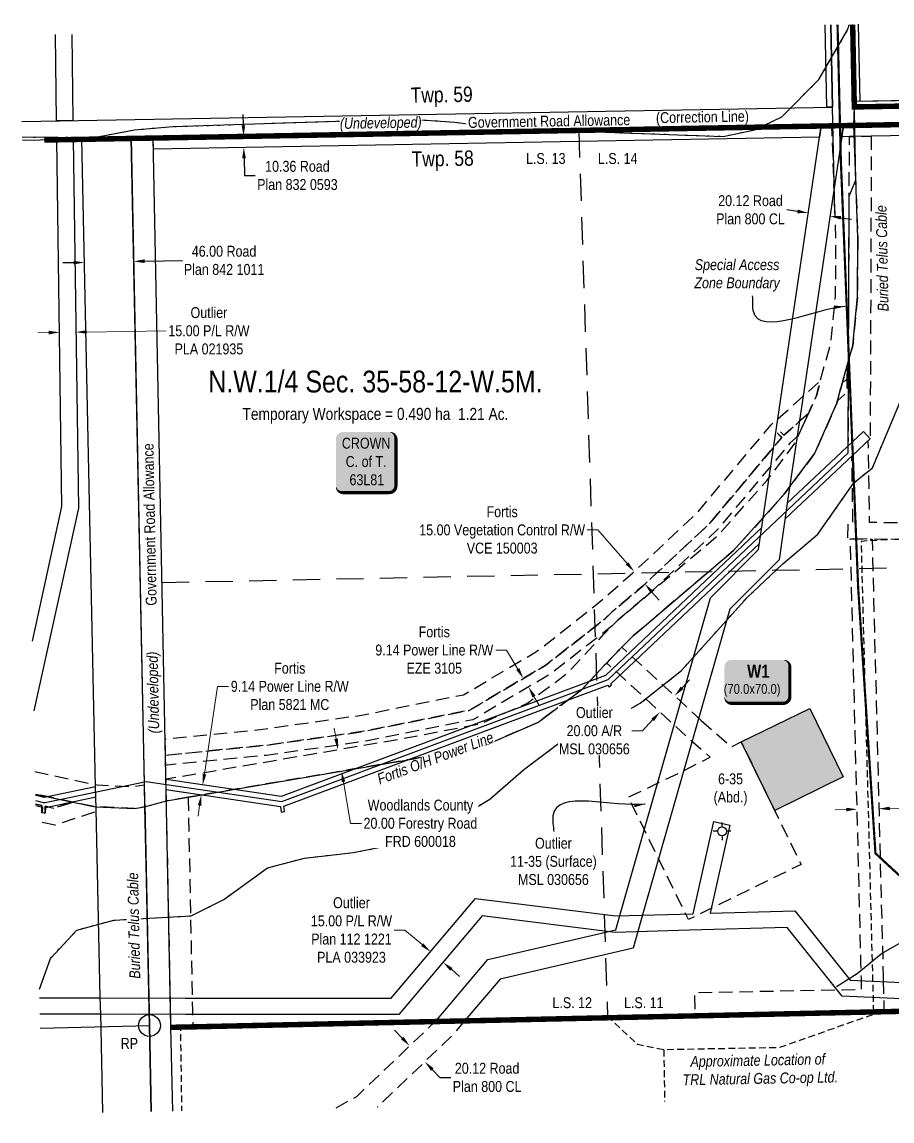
# Model space of a CAD drawing. Extents: x 585382 to 587357, y 5990633 to 5992550.
# Drawn here: x 585868 to 586667, y 5990633 to 5991641 of the extents above; entities that cross this region are included whole.
import ezdxf
from ezdxf.enums import TextEntityAlignment as Align

# ---------------------------------------------------------------- set-up
doc = ezdxf.new("R2010")
doc.units = 0
doc.header["$LTSCALE"] = 5
doc.header["$PDSIZE"] = 0.5
for name, pattern in [('CENTERLINEX3', [5, 2.5, -1, 0.5, -1]), ('DASHDOT2', [12.7, 6.35, -3.175, 0, -3.175]), ('foc-ACCESSROAD', [3.75, 2.5, -1.25]), ('foc-FLOWLINE', [3.75, 2.5, -1.25]), ('foc-LSD', [8, 5, -3]), ('foc-QUARTERLINE', [33, 25, -3, 2, -3]), ('foc-WHEELTRACKS', [2, 0.4, -1.6]), ('UG_PIPE', [1.875, 1.25, -0.625])]:
    doc.linetypes.add(name, pattern=pattern)
doc.layers.get('Defpoints').update_dxf_attribs({"color": 9})
for name, color, linetype in [('35', 37, 'Continuous'), ('AS-OWNER', 7, 'Continuous'), ('AS-PIPE-UG', 44, 'UG_PIPE'), ('AS-PIPE-UG-T', 44, 'Continuous'), ('AS-POWER', 104, 'foc-POWER'), ('AS-TELUS', 224, 'foc-TEL'), ('AS-WILDLIFE', 131, 'DASHDOT2'), ('C-RW', 13, 'Continuous'), ('C-SYMBOL', 7, 'Continuous'), ('C-WS', 13, 'foc-ACCESSROAD'), ('D-TXT', 6, 'Continuous'), ('F-AR', 190, 'foc-ACCESSROAD'), ('F-EZE', 190, 'foc-FLOWLINE'), ('F-RW', 190, 'Continuous'), ('F-VCE', 190, 'foc-FLOWLINE'), ('F-WS-S', 8, 'Continuous'), ('L-AREAREQUIRED', 7, 'Continuous'), ('L-QSEC', 8, 'foc-QUARTERLINE'), ('L-ROAD-T', 7, 'Continuous'), ('L-SEC', 7, 'Continuous'), ('L-SECTION-LSD', 7, 'foc-LSD'), ('L-TITLEDB', 4, 'Continuous'), ('L-TITLEDB-T', 4, 'Continuous'), ('P-TEMP-BLOCKS', 250, 'Continuous'), ('P-TEMP-H', 41, 'Continuous'), ('P-TEMP_WORKSPACE', 46, 'Continuous'), ('T-WATER-P3', 160, 'foc-WHEELTRACKS')]:
    doc.layers.add(name, color=color, linetype=linetype)
doc.layers.add('AS-FMA BOUNDARY', color=7, linetype='Continuous', true_color=0x008f47, transparency=0.7)
doc.layers.add('AS-TRAPPER BOUNDARY', color=7, linetype='CENTERLINEX3', true_color=0xb85c00, transparency=0.6)
for name, color, linetype, lineweight in [('C-AR-T', 13, 'Continuous', 9), ('C-RW-T', 13, 'Continuous', 9), ('C-WS-T', 13, 'Continuous', 9), ('F-AR-T', 190, 'Continuous', 9), ('F-EZE-T', 190, 'Continuous', 9), ('F-VCE-T', 190, 'Continuous', 9), ('T-TEXT', 48, 'Continuous', 18)]:
    doc.layers.add(name, color=color, linetype=linetype, lineweight=lineweight)
doc.styles.add('100L', font='ARIALN.TTF', dxfattribs={"height": 11})
doc.styles.add('175L', font='ARIALN.TTF', dxfattribs={"height": 20})
doc.styles.add('240', font='ARIALN.TTF', dxfattribs={"height": 30})
doc.styles.add('80', font='ARIALN.TTF', dxfattribs={"height": 10})
doc.styles.add('80CG', font='ARIALN.TTF', dxfattribs={"height": 10})
doc.styles.add('80L', font='ARIALN.TTF', dxfattribs={"height": 10})
doc.styles.add('80LS', font='ARIALNI.TTF', dxfattribs={"height": 10})
doc.styles.add('BOLD', font='ARIALNB.TTF')
doc.styles.add('foc-LtypeFont', font='ARIALN.TTF', dxfattribs={"height": 7.35})
doc.styles.add('MtXpl_Arial_Narrow', font='ARIALNI.TTF')
doc.linetypes.add('foc-POWER', pattern='A,6,-1,["P",foc-LtypeFont,S=0.2,R=0,X=-0.625,Y=-0.75],-1.24,4', length=12.24)
doc.linetypes.add('foc-POWER-NOLINE', pattern='A,0,-4,["P",foc-LtypeFont,S=0.2,R=0,X=-0.625,Y=-0.75],-8.24', length=12.24)
doc.linetypes.add('foc-TEL', pattern='A,2,-1,["T",foc-LtypeFont,S=0.2,R=0,X=-0.425,Y=-0.75],-1.24,8', length=12.24)
doc.linetypes.add('foc-TEL-NOLINE', pattern='A,0,-2,["T",foc-LtypeFont,S=0.2,R=0,X=-0.425,Y=-0.75],-10.24', length=12.24)
doc.linetypes.add('foc-TOPO-flowdirection-NOLINE', pattern='A,0,[">",foc-LtypeFont,S=0.3,R=0,X=0,Y=-0.945],-20,[">",foc-LtypeFont,S=0.3,R=0,X=0,Y=-0.945],0', length=20)
doc.dimstyles.new('Compass 5 000', dxfattribs={"dimscale": 5, "dimtxt": 9, "dimasz": 2, "dimexe": 0.2, "dimexo": 0.0625, "dimgap": 0.5, "dimtad": 0, "dimtih": 1, "dimtoh": 1, "dimzin": 0, "dimdsep": 46, "dimtxsty": '80CG', "dimcen": 0.1, "dimse1": 1, "dimse2": 1, "dimclrd": 256, "dimclrt": 256, "dimaunit": 1, "dimadec": 4, "dimazin": 0, "dimtfac": 0.06, "dimtofl": 0, "dimtmove": 0, "dimatfit": 1, "dimfxl": 0.2, "dimtolj": 1, "dimtzin": 0, "dimlwd": -1, "dimarcsym": 0})

# ---------------------------------------------------------------- blocks, each defined once
blk = doc.blocks.new('*D23')
at = {"layer": 'C-RW-T', "transparency": 16777216}
for p, q in [((585927.8, 5991356.4), (586000.8, 5991357.5)), ((585892.8, 5991355.9), (585882.8, 5991355.8))]:
    blk.add_line(p, q, dxfattribs=at)
for points in [[(585892.7, 5991357.6), (585892.8, 5991354.2), (585902.8, 5991356.1)], [(585927.7, 5991358.1), (585927.8, 5991354.8), (585917.8, 5991356.3)]]:
    blk.add_solid(points, dxfattribs=at)
at = {"layer": 'Defpoints', "color": 0, "transparency": 16777216}
for p in [(585902.8, 5991356.1), (585904.1, 5991260.7), (585919.1, 5991260.9)]:
    blk.add_point(p, dxfattribs=at)
at = {"layer": 'C-RW-T', "transparency": 16777216, "insert": (586039.9, 5991357.5), "char_height": 10, "attachment_point": 5, "style": '80CG'}
blk.add_mtext('\\A1;Outlier\\P15.00 P/L R/W\\PPLA 021935', dxfattribs=at)
blk = doc.blocks.new('*D24')
at = {"layer": 'Defpoints', "color": 0, "transparency": 16777216}
for p in [(586116.1, 5991536.9), (586071.9, 5991525.7), (586116.3, 5991526.5)]:
    blk.add_point(p, dxfattribs=at)
at = {"layer": 'L-TITLEDB-T', "transparency": 16777216}
for p, q in [((586071.6, 5991546.1), (586071.4, 5991556.1)), ((586072.1, 5991515.7), (586072.4, 5991500)), ((586072.4, 5991500), (586082.4, 5991500))]:
    blk.add_line(p, q, dxfattribs=at)
for points in [[(586073.2, 5991546.1), (586069.9, 5991546), (586071.7, 5991536.1)], [(586073.8, 5991515.7), (586070.4, 5991515.7), (586071.9, 5991525.7)]]:
    blk.add_solid(points, dxfattribs=at)
at = {"layer": 'L-TITLEDB-T', "transparency": 16777216, "insert": (586121.1, 5991500), "char_height": 10, "attachment_point": 5, "style": '80CG'}
blk.add_mtext('\\A1;10.36 Road\\PPlan 832 0593', dxfattribs=at)
blk = doc.blocks.new('*D25')
at = {"layer": 'Defpoints', "color": 0, "transparency": 16777216}
for p in [(585925.7, 5991420.2), (585925.7, 5991420.2), (585970.9, 5991421.2)]:
    blk.add_point(p, dxfattribs=at)
at = {"layer": 'L-TITLEDB-T', "transparency": 16777216}
for p, q in [((585915.7, 5991420), (585905.7, 5991419.8)), ((585980.9, 5991421.4), (586015.8, 5991422.1))]:
    blk.add_line(p, q, dxfattribs=at)
for points in [[(585915.7, 5991421.7), (585915.8, 5991418.4), (585925.7, 5991420.2)], [(585980.8, 5991423.1), (585980.9, 5991419.7), (585970.9, 5991421.2)]]:
    blk.add_solid(points, dxfattribs=at)
at = {"layer": 'L-TITLEDB-T', "transparency": 16777216, "insert": (586053.8, 5991422.1), "char_height": 10, "attachment_point": 5, "style": '80CG'}
blk.add_mtext('\\A1;46.00 Road\\PPlan 842 1011', dxfattribs=at)
blk = doc.blocks.new('*D26')
at = {"layer": 'Defpoints', "color": 0, "transparency": 16777216}
for p in [(586597, 5991512.9), (586616.9, 5991510), (586590, 5991465.6)]:
    blk.add_point(p, dxfattribs=at)
at = {"layer": 'L-TITLEDB', "transparency": 16777216}
for p, q in [((586580.1, 5991467.1), (586570.3, 5991468.5)), ((586619.8, 5991461.2), (586629.7, 5991459.8))]:
    blk.add_line(p, q, dxfattribs=at)
for points in [[(586580.4, 5991468.7), (586579.9, 5991465.4), (586590, 5991465.6)], [(586620, 5991462.9), (586619.6, 5991459.6), (586609.9, 5991462.7)]]:
    blk.add_solid(points, dxfattribs=at)
at = {"layer": 'L-TITLEDB', "transparency": 16777216, "insert": (586536.9, 5991468.5), "char_height": 10, "attachment_point": 5, "style": '80CG'}
blk.add_mtext('\\A1;20.12 Road\\PPlan 800 CL', dxfattribs=at)
blk = doc.blocks.new('*U21')
h = blk.add_hatch(color=255)
edge = h.paths.add_edge_path()
edge.add_line((-21.5, -28.5), (21.5, -28.5))
edge.add_arc((21.5, -22.5), 6, 270, 360)
edge.add_line((27.5, -22.5), (27.5, 21))
edge.add_arc((21.5, 21), 6, 0, 90)
edge.add_line((21.5, 27), (-21.5, 27))
edge.add_arc((-21.5, 21), 6, 90, 180)
edge.add_line((-27.5, 21), (-27.5, -22.5))
edge.add_arc((-21.5, -22.5), 6, 180, 270)
at = {"color": 14, "flags": 128}
blk.add_lwpolyline([(-21.5, -28.5, 3, 3, 0), (21.5, -28.5, 3, 3, 0.414214), (27.5, -22.5, 3, 3, 0), (27.5, 21, 3, 0, 0.414214), (21.5, 27, 0, 0, 0), (-21.5, 27, 0, 0, 0.414214), (-27.5, 21, 0, 0, 0), (-27.5, -22.5, 0, 3, 0.414214)], format="xyseb", close=True, dxfattribs=at)
at = {"color": 14, "style": '80'}
blk.add_attdef('ENTER_TEXT_001', (-26.8, -4.9), '', height=10, dxfattribs=at)
blk = doc.blocks.new('*D27')
at = {"layer": 'Defpoints', "color": 0, "transparency": 16777216}
for p in [(586326.6, 5991037.6), (586328.4, 5991038.6), (586331.2, 5991029.7)]:
    blk.add_point(p, dxfattribs=at)
at = {"layer": 'F-EZE-T', "transparency": 16777216}
for p, q in [((586313.1, 5991064.6), (586303.1, 5991064.6)), ((586323.3, 5991047.2), (586313.1, 5991064.6)), ((586338.1, 5991022.1), (586343.2, 5991013.5))]:
    blk.add_line(p, q, dxfattribs=at)
for points in [[(586324.8, 5991048.1), (586321.9, 5991046.4), (586328.4, 5991038.6)], [(586339.6, 5991023), (586336.7, 5991021.3), (586333.1, 5991030.8)]]:
    blk.add_solid(points, dxfattribs=at)
at = {"layer": 'F-EZE-T', "transparency": 16777216, "insert": (586246.7, 5991064.6), "char_height": 10, "attachment_point": 5, "style": '80CG'}
blk.add_mtext('\\A1;Fortis\\P9.14 Power Line R/W\\PEZE 3105', dxfattribs=at)
blk = doc.blocks.new('*D28')
at = {"layer": 'Defpoints', "color": 0, "transparency": 16777216}
for p in [(586177.4, 5990976.6), (586161.6, 5990953.6), (586180.8, 5990956.9)]:
    blk.add_point(p, dxfattribs=at)
at = {"layer": 'F-AR-T', "transparency": 16777216}
for p, q in [((586156.6, 5990983.2), (586154.9, 5990993.1)), ((586163.3, 5990943.8), (586169.8, 5990905.7)), ((586169.8, 5990905.7), (586179.8, 5990905.7))]:
    blk.add_line(p, q, dxfattribs=at)
for points in [[(586158.2, 5990983.5), (586154.9, 5990982.9), (586158.3, 5990973.4)], [(586165, 5990944.1), (586161.7, 5990943.5), (586161.6, 5990953.6)]]:
    blk.add_solid(points, dxfattribs=at)
at = {"layer": 'F-AR-T', "transparency": 16777216, "insert": (586234, 5990905.7), "char_height": 10, "attachment_point": 5, "style": '80CG', "bg_fill": 3, "box_fill_scale": 1.1, "bg_fill_color": 256, "bg_fill_true_color": 13158600, "bg_fill_transparency": 0}
blk.add_mtext('\\A1;Woodlands County\\P20.00 Forestry Road\\PFRD 600018', dxfattribs=at)
blk = doc.blocks.new('*D29')
at = {"layer": 'C-AR-T', "transparency": 16777216}
for p, q in [((586474.1, 5991030.1), (586480.9, 5991037.4)), ((586447.1, 5991000.6), (586437.9, 5990990.6)), ((586437.9, 5990990.6), (586427.9, 5990990.6))]:
    blk.add_line(p, q, dxfattribs=at)
for points in [[(586472.9, 5991031.2), (586475.4, 5991028.9), (586467.4, 5991022.7)], [(586445.9, 5991001.7), (586448.3, 5990999.4), (586453.9, 5991007.9)]]:
    blk.add_solid(points, dxfattribs=at)
at = {"layer": 'Defpoints', "color": 0, "transparency": 16777216}
for p in [(586462.1, 5991027.6), (586448.6, 5991012.8), (586453.9, 5991007.9)]:
    blk.add_point(p, dxfattribs=at)
at = {"layer": 'C-AR-T', "transparency": 16777216, "insert": (586393.6, 5990990.6), "char_height": 10, "attachment_point": 5, "style": '80CG', "bg_fill": 3, "box_fill_scale": 1.1, "bg_fill_color": 256, "bg_fill_true_color": 13158600, "bg_fill_transparency": 0}
blk.add_mtext('\\A1;Outlier\\P20.00 A/R\\PMSL 030656', dxfattribs=at)
blk = doc.blocks.new('*D30')
at = {"layer": 'C-RW-T', "transparency": 16777216}
for p, q in [((586219.8, 5990807.8), (586209.8, 5990807.8)), ((586235.7, 5990794.4), (586219.8, 5990807.8)), ((586262.4, 5990771.8), (586270, 5990765.3))]:
    blk.add_line(p, q, dxfattribs=at)
for points in [[(586236.7, 5990795.7), (586234.6, 5990793.1), (586243.3, 5990787.9)], [(586263.4, 5990773), (586261.3, 5990770.5), (586254.7, 5990778.2)]]:
    blk.add_solid(points, dxfattribs=at)
at = {"layer": 'Defpoints', "color": 0, "transparency": 16777216}
for p in [(586259.4, 5990806.9), (586270.8, 5990797.2), (586243.3, 5990787.9)]:
    blk.add_point(p, dxfattribs=at)
at = {"layer": 'C-RW-T', "transparency": 16777216, "insert": (586170.7, 5990807.8), "char_height": 10, "attachment_point": 5, "style": '80CG'}
blk.add_mtext('\\A1;Outlier\\P15.00 P/L R/W\\PPlan 112 1221\\PPLA 033923', dxfattribs=at)
blk = doc.blocks.new('*D32')
at = {"layer": 'Defpoints', "color": 0, "transparency": 16777216}
for p in [(586634.8, 5990916.2), (586654.7, 5990919.1), (586654.8, 5990916.7)]:
    blk.add_point(p, dxfattribs=at)
at = {"layer": 'F-EZE-T', "transparency": 16777216}
for p, q in [((586624.7, 5990918.4), (586614.7, 5990918.1)), ((586664.7, 5990919.4), (586674.7, 5990919.6))]:
    blk.add_line(p, q, dxfattribs=at)
for points in [[(586624.7, 5990920), (586624.8, 5990916.7), (586634.7, 5990918.6)], [(586664.7, 5990921), (586664.8, 5990917.7), (586654.7, 5990919.1)]]:
    blk.add_solid(points, dxfattribs=at)
at = {"layer": 'F-EZE-T', "transparency": 16777216, "insert": (586734.3, 5990919.6), "char_height": 10, "attachment_point": 5, "style": '80CG'}
blk.add_mtext('\\A1;Mayerthorpe\\P20.00 Power Line R/W\\PREA 920019', dxfattribs=at)
blk = doc.blocks.new('*D33')
at = {"layer": 'Defpoints', "color": 0, "transparency": 16777216}
for p in [(586430.2, 5991136.6), (586417.6, 5991125.6), (586427.3, 5991114.4)]:
    blk.add_point(p, dxfattribs=at)
at = {"layer": 'F-VCE-T', "transparency": 16777216}
for p, q in [((586396.9, 5991174.8), (586386.9, 5991174.8)), ((586423.6, 5991144.1), (586396.9, 5991174.8)), ((586446.5, 5991117.9), (586453.1, 5991110.3))]:
    blk.add_line(p, q, dxfattribs=at)
for points in [[(586424.9, 5991145.2), (586422.4, 5991143), (586430.2, 5991136.6)], [(586447.8, 5991118.9), (586445.2, 5991116.8), (586439.9, 5991125.4)]]:
    blk.add_solid(points, dxfattribs=at)
at = {"layer": 'F-VCE-T', "transparency": 16777216, "insert": (586309, 5991174.8), "char_height": 10, "attachment_point": 5, "style": '80CG'}
blk.add_mtext('\\A1;Fortis\\P15.00 Vegetation Control R/W\\PVCE 150003', dxfattribs=at)
blk = doc.blocks.new('GABD')
for p, q in [((-0.81, 0), (-1.62, 0)), ((0, 0.81), (0, 1.62)), ((1.62, 0), (0.81, 0)), ((0, -0.81), (0, -1.62))]:
    blk.add_line(p, q)
blk.add_circle((0, 0), 0.8)
blk = doc.blocks.new('*D35')
at = {"layer": 'Defpoints', "color": 0, "transparency": 16777216}
for p in [(586034.3, 5990941), (586053.5, 5990938.1), (586052.1, 5990929.1)]:
    blk.add_point(p, dxfattribs=at)
at = {"layer": 'F-EZE-T', "transparency": 16777216}
for p, q in [((586035.7, 5990950.9), (586047.8, 5991031.3)), ((586047.8, 5991031.3), (586057.8, 5991031.3)), ((586031.4, 5990922), (586029.9, 5990912.2))]:
    blk.add_line(p, q, dxfattribs=at)
for points in [[(586034.1, 5990951.1), (586037.4, 5990950.6), (586034.3, 5990941)], [(586029.8, 5990922.3), (586033.1, 5990921.8), (586032.9, 5990931.9)]]:
    blk.add_solid(points, dxfattribs=at)
at = {"layer": 'F-EZE-T', "transparency": 16777216, "insert": (586114.1, 5991031.3), "char_height": 10, "attachment_point": 5, "style": '80CG'}
blk.add_mtext('\\A1;Fortis\\P9.14 Power Line R/W\\PPlan 5821 MC', dxfattribs=at)
blk = doc.blocks.new('*D36')
at = {"layer": 'Defpoints', "color": 0, "transparency": 16777216}
for p in [(586229.4, 5990706.5), (586243.2, 5990692), (586238, 5990687)]:
    blk.add_point(p, dxfattribs=at)
at = {"layer": 'L-TITLEDB', "transparency": 16777216}
for p, q in [((586217.3, 5990708.7), (586210.3, 5990716)), ((586244.9, 5990679.8), (586251.8, 5990672.6)), ((586251.8, 5990672.6), (586261.8, 5990672.6))]:
    blk.add_line(p, q, dxfattribs=at)
for points in [[(586218.5, 5990709.9), (586216.1, 5990707.6), (586224.2, 5990701.5)], [(586246.1, 5990681), (586243.7, 5990678.7), (586238, 5990687)]]:
    blk.add_solid(points, dxfattribs=at)
at = {"layer": 'L-TITLEDB', "transparency": 16777216, "insert": (586295.2, 5990672.6), "char_height": 10, "attachment_point": 5, "style": '80CG'}
blk.add_mtext('\\A1;20.12 Road\\PPlan 800 CL', dxfattribs=at)
blk = doc.blocks.new('*U37')
at = {"true_color": 0xff8aff}
h = blk.add_hatch(color=211, dxfattribs=at)
edge = h.paths.add_edge_path()
edge.add_line((-24, -21.2), (24, -21.2))
edge.add_arc((24, -15.2), 6, 270, 360)
edge.add_line((30, -15.2), (30, 12.5))
edge.add_arc((24, 12.5), 6, 0, 90)
edge.add_line((24, 18.5), (-24, 18.5))
edge.add_arc((-24, 12.5), 6, 90, 180)
edge.add_line((-30, 12.5), (-30, -15.2))
edge.add_arc((-24, -15.2), 6, 180, 270)
at = {"color": 250, "flags": 128}
blk.add_lwpolyline([(-24, -21.2, 3, 3, 0), (24, -21.2, 3, 3, 0.414214), (30, -15.2, 3, 3, 0), (30, 12.5, 3, 0, 0.414214), (24, 18.5, 0, 0, 0), (-24, 18.5, 0, 0, 0.414214), (-30, 12.5, 0, 0, 0), (-30, -15.2, 0, 3, 0.414214)], format="xyseb", close=True, dxfattribs=at)
at = {"flags": 128}
blk.add_lwpolyline([(-13.3, -13.2, 0, 7.5, 0), (0, 0, 0, 0, 0)], format="xyseb", dxfattribs=at)
at = {"color": 250}
for tag, p, height, style in [('TEMP_AREA_W1_001', (-9.2, 2.2), 12, 'BOLD'), ('ENTER_TEXT_001', (-30.7, -12.5), 9, '80')]:
    blk.add_attdef(tag, p, '', height=height, dxfattribs=dict(at, style=style))
blk = doc.blocks.new('*U38')
at = {"layer": '35', "color": 3}
blk.add_circle((0, 0), 10, dxfattribs=at)
at = {"layer": '35', "color": 3, "style": '80'}
blk.add_attdef('RP_001', (-26.4, -21.4), '', height=10, dxfattribs=at)

msp = doc.modelspace()

# ---------------------------------------------------------------- hatches: boundary and pattern name
at = {"layer": 'P-TEMP-H'}
h = msp.add_hatch(color=256, dxfattribs=at)
h.dxf.hatch_style = 1
h.paths.add_polyline_path([(586591.194, 5991011.137), (586621.962, 5990948.262), (586559.086, 5990917.494), (586528.318, 5990980.37)])

# ---------------------------------------------------------------- linework, layer by layer
at = {"layer": 'AS-FMA BOUNDARY', "const_width": 4.998, "flags": 128}
msp.add_lwpolyline([(586005.044, 5990718.556), (586806.247, 5990736.11), (586789.127, 5991548.752), (585888.721, 5991532.53)], dxfattribs=at)
at = {"layer": 'AS-PIPE-UG'}
msp.add_line((586457.248, 5990697.917), (586458.082, 5990650.479), dxfattribs=at)
at = {"layer": 'AS-PIPE-UG', "flags": 128}
msp.add_lwpolyline([(586812.317, 5991175.156), (586804.58, 5991174.74), (586798.938, 5991174.326), (586638.347, 5991164.366), (586649.791, 5990730.377), (586563.397, 5990699.927), (586457.248, 5990697.917), (586433.429, 5990702.696), (586407.759, 5990726.686), (586374.649, 5990727.192), (586018.505, 5990720.282), (586013.702, 5990717.337), (586014.801, 5990641.897)], dxfattribs=at)
at = {"layer": 'AS-POWER', "linetype": 'foc-POWER-NOLINE', "flags": 128}
for points in [[(586626.638, 5991245.714), (586626.948, 5991330.347), (586627.5, 5991481.042), (586633.412, 5991495.828), (586630.675, 5991638.581)], [(586632.092, 5991568.171), (586889.88, 5991572.717)]]:
    msp.add_lwpolyline(points, dxfattribs=at)
at = {"layer": 'AS-POWER', "flags": 128}
msp.add_lwpolyline([(585880.812, 5990926.737), (585887.669, 5990924.936), (585889.674, 5990924.884), (585982.292, 5990944.212), (586106.68, 5990925.587), (586406.276, 5991037.566), (586626.638, 5991245.714)], dxfattribs=at)
at = {"layer": 'AS-TELUS', "linetype": 'foc-TEL-NOLINE', "flags": 128}
for points in [[(586614.227, 5991465.013), (586612.086, 5991562.789), (586610.566, 5991638.325)], [(585880.695, 5990932.579), (585914.951, 5990925.225), (585936.263, 5990920.927), (585971.702, 5990919.209), (585980.907, 5990920.779)], [(585987.163, 5990641.362), (585981.254, 5990923.261)]]:
    msp.add_lwpolyline(points, dxfattribs=at)
at = {"layer": 'AS-TRAPPER BOUNDARY', "const_width": 4.998, "flags": 128}
msp.add_lwpolyline([(586630.654, 5991638.328), (586632.173, 5991562.891), (586788.829, 5991565.654), (586808.346, 5990636.163)], dxfattribs=at)
at = {"layer": 'AS-WILDLIFE', "const_width": 2, "flags": 128}
msp.add_lwpolyline([(586616.767, 5991638.404), (586619.822, 5991513.176), (586635.697, 5991121.591), (586651.572, 5990878.174), (586794.447, 5990745.882), (586848.134, 5990658.031)], dxfattribs=at)
at = {"layer": 'C-RW'}
for points in [[(585913.988, 5991629.487), (585915.058, 5991550.487), (585900.059, 5991550.223), (585898.989, 5991629.296)], [(585877.885, 5991072.848), (585905.05, 5991196.446), (585900.293, 5991532.986), (585915.291, 5991533.251), (585920.074, 5991194.931), (585879.168, 5991008.81)]]:
    msp.add_lwpolyline(points, dxfattribs=at)
at = {"layer": 'C-RW', "flags": 128}
msp.add_lwpolyline([(585884.442, 5990745.539), (585940.523, 5990745.53), (586018.284, 5990745.449), (586207.137, 5990745.239), (586284.532, 5990836.611), (586413.293, 5990820.729), (586484.308, 5990822.727), (586503.379, 5990907.431), (586518.013, 5990904.136), (586499.782, 5990823.162), (586577.506, 5990825.348), (586628.385, 5990761.889), (586805.989, 5990753.838), (586806.294, 5990738.816), (586620.93, 5990747.219), (586570.482, 5990810.145), (586480.908, 5990807.625), (586412.582, 5990805.703), (586290.74, 5990820.732), (586214.083, 5990730.231), (586018.268, 5990730.449), (585940.514, 5990730.53), (585884.743, 5990730.539)], dxfattribs=at)
at = {"layer": 'C-WS', "flags": 128}
msp.add_lwpolyline([(586491.555, 5991000.1), (586519.33, 5990975.971), (586528.318, 5990980.37), (586556.909, 5990921.942), (586583.302, 5990868.008), (586569.529, 5990861.268), (586568.882, 5990860.952), (586555.445, 5990854.377), (586554.856, 5990854.089), (586501.319, 5990828.017), (586501.007, 5990827.806), (586479.929, 5990817.424), (586476.217, 5990825.008), (586475.13, 5990827.23), (586450.084, 5990878.413), (586437.059, 5990905.03), (586424.945, 5990929.785), (586447.963, 5990940.786), (586472.715, 5990952.614), (586499.826, 5990966.428), (586478.061, 5990985.324), (586458.377, 5991003.805), (586416.908, 5991041.799), (586410.151, 5991047.99), (586404.94, 5991052.764), (586416.38, 5991064.876), (586418.727, 5991067.269), (586424.739, 5991061.76), (586431.496, 5991055.569), (586472.074, 5991018.392), (586491.555, 5991000.1)], close=True, dxfattribs=at)
at = {"layer": 'F-AR', "flags": 128}
for points in [[(585880.283, 5990953.166), (585919.209, 5990944.822), (585935.839, 5990941.249), (585937.457, 5990940.901), (585969.729, 5990939.171), (585980.502, 5990941.009), (585980.907, 5990920.779), (585971.702, 5990919.209), (585936.263, 5990920.927), (585934.854, 5990920.995), (585915.01, 5990925.258), (585880.696, 5990932.55)], [(586156.528, 5990644.641), (586175.6, 5990655.205), (586247.905, 5990724.161)], [(586274.743, 5990724.748), (586263.028, 5990710.955), (586194.442, 5990645.375)]]:
    msp.add_lwpolyline(points, dxfattribs=at)
at = {"layer": 'F-EZE', "flags": 128}
for points in [[(586647.765, 5991536.058), (586646.695, 5991258.7), (586640.578, 5991265.185), (586626.662, 5991252.113), (586626.948, 5991330.347), (586627.7, 5991535.691), (586631.973, 5991535.77), (586647.765, 5991536.058)], [(586616.616, 5991293.159), (586621.025, 5991309.324), (586625.427, 5991313.264), (586625.384, 5991300.974), (586616.616, 5991293.159)], [(586580.919, 5991261.356), (586573.061, 5991254.355), (586505.537, 5991173.969), (586444.989, 5991117.413), (586415.547, 5991092.414), (586409.991, 5991086.921), (586354.116, 5991043.191), (586282.089, 5991000.66), (586184.007, 5990981.043), (586092.476, 5990968.035), (586001.617, 5990959.098), (586000.263, 5990958.647), (586000.074, 5990968.102), (586091.419, 5990977.152), (586182.491, 5990990.099), (586278.822, 5991009.333), (586349.004, 5991050.8), (586403.975, 5991093.81), (586409.396, 5991099.187), (586438.939, 5991124.281), (586498.943, 5991180.307), (586565.519, 5991259.557), (586561.689, 5991263.276), (586563.859, 5991265.415), (586567.635, 5991261.749), (586589.971, 5991281.659), (586580.919, 5991261.356)], [(586797.374, 5991179.333), (586797.679, 5991164.271), (586649.07, 5991166.396), (586648.513, 5991166.405), (586628.489, 5991166.755), (586626.147, 5991166.796), (586626.41, 5991181.801), (586630.911, 5991181.722), (586629.867, 5991242.561), (586644.638, 5991256.439), (586645.915, 5991181.979), (586797.374, 5991179.333)], [(586658.691, 5990761.889), (586658.996, 5990749.756), (586659.036, 5990748.123), (586659.069, 5990746.849), (586659.396, 5990733.83), (586486.068, 5990730.384), (586485.647, 5990750.406), (586617.515, 5990753.023), (586619.122, 5990753.157), (586620.986, 5990753.091), (586638.887, 5990753.447), (586638.651, 5990762.807), (586638.619, 5990764.035), (586638.575, 5990765.795), (586638.272, 5990777.846), (586638.242, 5990779.05), (586638.197, 5990780.835), (586628.489, 5991166.755), (586648.513, 5991166.405), (586658.237, 5990779.907), (586658.281, 5990778.153), (586658.312, 5990776.929), (586658.616, 5990764.866), (586658.657, 5990763.142), (586658.691, 5990761.889)], [(586025.07, 5990719.199), (586005.065, 5990718.809), (586004.841, 5990729.983), (586004.826, 5990730.761), (586004.771, 5990733.489), (586004.541, 5990744.99), (586004.524, 5990745.835), (586004.47, 5990748.496), (586000.951, 5990924.198), (586000.702, 5990936.758), (586020.772, 5990933.751), (586020.895, 5990927.599), (586024.484, 5990748.452), (586024.537, 5990745.791), (586024.554, 5990744.957), (586024.785, 5990733.444), (586024.838, 5990730.777), (586024.854, 5990729.951), (586025.07, 5990719.199)]]:
    msp.add_lwpolyline(points, close=True, dxfattribs=at)
msp.add_lwpolyline([(585880.696, 5990932.53), (585914.951, 5990925.225), (585897.907, 5990919.552), (585889.588, 5990921.387), (585889.388, 5990914.586), (585886.342, 5990914.635), (585886.531, 5990922.051), (585880.883, 5990923.234)], dxfattribs=at)
at = {"layer": 'F-RW', "flags": 128}
for points in [[(586568.431, 5991184.838), (586646.863, 5991258.529), (586640.578, 5991265.185), (586570.602, 5991199.455)], [(586547.3, 5991176.961), (586403.849, 5991041.461), (586106.195, 5990930.208), (586000.516, 5990946.031)], [(586000.702, 5990936.758), (586105.617, 5990921.039), (586106.127, 5990916.094), (586109.149, 5990916.407), (586108.638, 5990921.351), (586405.873, 5991032.453), (586406.906, 5991030.793), (586409.487, 5991032.402), (586408.78, 5991033.539), (586545.136, 5991162.339)], [(585880.906, 5990922.062), (585887.03, 5990920.453), (585886.908, 5990915.527), (585889.959, 5990915.448), (585890.081, 5990920.374), (585936.067, 5990929.97), (585935.89, 5990939.277), (585888.781, 5990929.433), (585880.716, 5990931.556)]]:
    msp.add_lwpolyline(points, dxfattribs=at)
at = {"layer": 'F-VCE', "flags": 128}
for points in [[(586621.025, 5991309.324), (586625.522, 5991325.686), (586625.427, 5991313.264), (586621.025, 5991309.324)], [(586589.971, 5991281.659), (586567.635, 5991261.749), (586563.859, 5991265.415), (586561.689, 5991263.276), (586565.519, 5991259.557), (586498.943, 5991180.307), (586438.939, 5991124.281), (586409.396, 5991099.187), (586403.975, 5991093.81), (586349.004, 5991050.8), (586278.822, 5991009.333), (586182.491, 5990990.099), (586091.419, 5990977.152), (586000.074, 5990968.102), (585999.771, 5990983.214), (586089.433, 5990992.034), (586180.019, 5991004.943), (586273.578, 5991023.685), (586340.54, 5991063.226), (586394.447, 5991105.416), (586428.92, 5991135.433), (586488.051, 5991190.667), (586555.758, 5991271.273), (586600.914, 5991311.504), (586597.336, 5991297.848), (586589.971, 5991281.659)]]:
    msp.add_lwpolyline(points, close=True, dxfattribs=at)
msp.add_lwpolyline([(585880.882, 5990923.264), (585886.558, 5990922.079), (585886.369, 5990914.664), (585889.415, 5990914.601), (585889.602, 5990921.419), (585897.926, 5990919.567), (585912.3, 5990924.35), (585914.99, 5990925.247), (585934.854, 5990920.995), (585934.953, 5990916.093), (585898.796, 5990904.063), (585881.191, 5990907.845)], dxfattribs=at)
at = {"layer": 'L-QSEC'}
for p, q in [((586005.064, 5990718.854), (586806.343, 5990736.365)), ((585884.998, 5990717.786), (585985.315, 5990720.212)), ((586005.065, 5990718.81), (586085.727, 5990720.39))]:
    msp.add_line(p, q, dxfattribs=at)
at = {"layer": 'L-SEC'}
for p, q in [((585985.315, 5990720.212), (585968.618, 5991534.193)), ((586005.068, 5990718.818), (585988.725, 5991534.596)), ((585986.938, 5990641.358), (585985.315, 5990720.212)), ((586006.691, 5990641.74), (586005.067, 5990718.839))]:
    msp.add_line(p, q, dxfattribs=at)
at = {"layer": 'L-SEC', "flags": 128}
for points in [[(586612.086, 5991562.789), (586610.566, 5991638.325)], [(586632.193, 5991563.194), (586630.675, 5991638.581)], [(585868.333, 5991549.671), (586612.086, 5991562.789)], [(586632.194, 5991563.144), (586889.98, 5991567.691)], [(585988.726, 5991534.556), (586890.317, 5991550.831)], [(585868.679, 5991532.429), (585968.618, 5991534.193)]]:
    msp.add_lwpolyline(points, dxfattribs=at)
at = {"layer": 'L-SECTION-LSD'}
msp.add_line((585996.894, 5991126.705), (586798.116, 5991142.691), dxfattribs=at)
at = {"layer": 'L-TITLEDB', "flags": 128}
for points in [[(586610.569, 5991638.326), (586612.086, 5991562.789), (586607.087, 5991562.701), (586605.569, 5991638.262)], [(586635.672, 5991638.681), (586637.09, 5991568.229), (586889.892, 5991572.688)], [(585942.578, 5990640.499), (585940.884, 5990717.448), (585940.583, 5990730.701), (585940.239, 5990745.907), (585936.313, 5990918.753), (585936.058, 5990929.975), (585935.886, 5990939.039), (585923.331, 5991533.393), (585968.618, 5991534.193), (585980.502, 5990941.009), (585980.907, 5990920.779), (585985.315, 5990720.212), (585986.9, 5990641.357)]]:
    msp.add_lwpolyline(points, dxfattribs=at)
for points in [[(586789.888, 5991549.018), (586790.098, 5991538.663), (586647.765, 5991536.058), (586631.937, 5991535.769), (586627.754, 5991535.692), (586620.705, 5991535.57), (586622.255, 5991545.992), (586631.598, 5991546.161), (586789.888, 5991549.018)], [(586601.828, 5991545.622), (586600.283, 5991535.235), (585988.931, 5991524.201), (585988.723, 5991534.556), (586601.828, 5991545.622)]]:
    msp.add_lwpolyline(points, close=True, dxfattribs=at)
at = {"layer": 'P-TEMP_WORKSPACE'}
msp.add_lwpolyline([(586591.194, 5991011.137), (586621.962, 5990948.262), (586559.086, 5990917.494), (586528.318, 5990980.37)], close=True, dxfattribs=at)
at = {"layer": 'T-WATER-P3', "flags": 128}
for points in [[(585868.621, 5991535.314), (585934.676, 5991534.876), (585971.68, 5991541.878), (586006.684, 5991544.88), (586221.706, 5991551.896), (586265.71, 5991548.9), (586325.716, 5991540.904), (586370.72, 5991540.906), (586511.734, 5991535.917), (586540.738, 5991541.918), (586565.741, 5991553.921), (586599.747, 5991587.924), (586625.753, 5991632.928), (586627.678, 5991638.543)], [(586615.691, 5990755.893), (586634.694, 5990767.893), (586656.697, 5990785.896), (586682.701, 5990800.898), (586697.702, 5990805.899), (586725.706, 5990819.903), (586799.716, 5990850.908), (586844.721, 5990866.912), (586854.723, 5990876.913), (586863.725, 5990897.915), (586874.73, 5990950.918), (586888.734, 5990983.919), (586901.261, 5991003.697)]]:
    msp.add_lwpolyline(points, dxfattribs=at)
at = {"layer": 'T-WATER-P3', "linetype": 'foc-TOPO-flowdirection-NOLINE', "flags": 128}
for points in [[(585868.621, 5991535.314), (585934.676, 5991534.876), (585971.68, 5991541.878), (586006.684, 5991544.88), (586221.706, 5991551.896), (586265.71, 5991548.9), (586325.716, 5991540.904), (586370.72, 5991540.906), (586511.734, 5991535.917), (586540.738, 5991541.918), (586565.741, 5991553.921), (586599.747, 5991587.924), (586625.753, 5991632.928), (586627.678, 5991638.543)], [(586615.691, 5990755.893), (586634.694, 5990767.893), (586656.697, 5990785.896), (586682.701, 5990800.898), (586697.702, 5990805.899), (586725.706, 5990819.903), (586799.716, 5990850.908), (586844.721, 5990866.912), (586854.723, 5990876.913), (586863.725, 5990897.915), (586874.73, 5990950.918), (586888.734, 5990983.919), (586901.261, 5991003.697)]]:
    msp.add_lwpolyline(points, dxfattribs=at)

# ---------------------------------------------------------------- block references
at = {"xscale": 0.9995507200000002, "yscale": 0.9995507200000002, "zscale": 0.9995507200000002}
msp.add_blockref('*U38', (585985.315, 5990720.212), dxfattribs=at).add_auto_attribs({'RP_001': 'RP'})
at = {"layer": 'AS-OWNER', "color": 3}
ref = msp.add_blockref('*U21', (586183.962, 5991237.66), dxfattribs=at)
ref.add_attrib('ENTER_TEXT_001', 'CROWN', (586161.902, 5991249.433), dxfattribs={"layer": '0', "color": 14, "height": 10, "style": '80'})
ref.add_attrib('ENTER_TEXT_002', 'C. of T.', (586165.398, 5991232.589), dxfattribs={"layer": '0', "color": 14, "height": 10, "style": '80'})
ref.add_attrib('ENTER_TEXT_003', '63L81', (586168.89, 5991215.881), dxfattribs={"layer": '0', "color": 14, "height": 10, "style": '80'})
at = {"layer": 'F-WS-S', "xscale": 4.997753599999966, "yscale": 4.997753599999966, "zscale": 4.997753599999966}
msp.add_blockref('GABD', (586510.765, 5990898.366), dxfattribs=at)
at = {"layer": 'P-TEMP-BLOCKS', "xscale": 0.9995507200000002, "yscale": 0.9995507200000002, "zscale": 0.9995507200000002}
msp.add_blockref('*U37', (586543.002, 5991036.994), dxfattribs=at).add_auto_attribs({'TEMP_AREA_W1_001': 'W1', 'ENTER_TEXT_001': '(70.0x70.0)'})

# ---------------------------------------------------------------- texts
at = {"layer": 'AS-PIPE-UG-T', "insert": (586473.346, 5990692.026), "char_height": 9.99997, "attachment_point": 1, "rotation": 1.084766, "style": '175L'}
msp.add_mtext_dynamic_manual_height_columns('\\pi8.3505;{\\fArial Narrow|b0|i1|c0|p34;Approximate Location of\\P\\pi0.84025;TRL Natural Gas Co-op Ltd. }', width=141.74148, gutter_width=99.998, heights=[0], dxfattribs=at)
at = {"layer": 'AS-TELUS', "insert": (586657.774, 5991424.017), "char_height": 9.99551, "width": 97.19138, "attachment_point": 5, "rotation": 91.152918, "style": '80CG'}
msp.add_mtext('\\A1;{\\fArial Narrow|b0|i1|c0|p34;Buried Telus Cable}', dxfattribs=at)
at = {"layer": 'AS-WILDLIFE', "insert": (586524.566, 5991408.374), "char_height": 10, "attachment_point": 5, "style": '240'}
msp.add_mtext_dynamic_manual_height_columns('{\\fArial Narrow|b0|i1|c0|p34;Special Access\\PZone Boundary}', width=79.13138, gutter_width=45, heights=[0], dxfattribs=at)
at = {"layer": 'C-SYMBOL', "color": 3, "style": '175L'}
msp.add_text('N.W.1/4 Sec. 35-58-12-W.5M.', height=19.99101, dxfattribs=at).set_placement((586192.705, 5991294.983), align=Align.BOTTOM_CENTER)
at = {"layer": 'C-WS-T', "attachment_point": 5, "style": '80CG'}
for s, insert, char_height, width in [('\\A1;6-35\\P(Abd.)', (586518.594, 5990936.669), 9.9955, 30.58421), ('\\A1;Outlier\\P11-35 (Surface)\\PMSL 030656', (586356.026, 5990870.732), 9.99551, 78.95946)]:
    msp.add_mtext(s, dxfattribs=dict(at, insert=insert, char_height=char_height, width=width))
at = {"layer": 'D-TXT', "color": 3, "char_height": 14, "attachment_point": 1, "rotation": 0.959184, "style": '80L'}
for s, insert in [('Twp. 59', (586224.833, 5991580.666)), ('Twp. 58', (586225.744, 5991522.044))]:
    msp.add_mtext_dynamic_manual_height_columns(s, width=101.34984, gutter_width=47.479, heights=[0], dxfattribs=dict(at, insert=insert))
at = {"layer": 'L-AREAREQUIRED', "color": 5, "style": '100L'}
msp.add_text('Temporary Workspace = 0.490 ha  1.21 Ac.', height=10.99506, dxfattribs=at).set_placement((586192.705, 5991272.493), align=Align.BOTTOM_CENTER)
at = {"layer": 'L-ROAD-T', "style": '80L'}
for s, rotation, p in [('(Correction Line)', 0.9732, (586492.774, 5991553.721)), ('Government Road Allowance', 91.147688, (585985.47, 5991179.787))]:
    msp.add_text(s, height=9.99551, rotation=rotation, dxfattribs=at).set_placement(p, align=Align.MIDDLE_CENTER)
at = {"layer": 'T-TEXT', "style": '80LS'}
msp.add_text('(Undeveloped)', height=9.99551, rotation=91.147688, dxfattribs=at).set_placement((585988.557, 5991025.7), align=Align.MIDDLE_CENTER)

# ---------------------------------------------------------------- dimensions: what is measured, and where the dimension line sits
at = {"layer": 'C-RW-T'}
for base, p1, p2, angle, text, picture, middle in [((585902.768, 5991356.059), (585919.139, 5991260.884), (585904.14, 5991260.669), 180.823898, 'Outlier\\P15.00 P/L R/W\\PPLA 021935', '*D23', (586039.87, 5991357.469)), ((586243.294, 5990787.926), (586270.842, 5990797.241), (586259.396, 5990806.936), 139.734423, 'Outlier\\P15.00 P/L R/W\\PPlan 112 1221\\PPLA 033923', '*D30', (586170.715, 5990807.825))]:
    dim = msp.add_linear_dim(base=base, p1=p1, p2=p2, angle=angle, text=text, dimstyle='Compass 5 000', dxfattribs=at)
    dim.commit()
    dim.dimension.update_dxf_attribs({"geometry": picture, "text_midpoint": middle, "dimtype": 161})
at = {"layer": 'F-EZE-T'}
dim = msp.add_linear_dim(base=(586328.404, 5991038.628), p1=(586331.238, 5991029.682), p2=(586326.586, 5991037.554), angle=120.576579, text='Fortis\\P9.14 Power Line R/W\\PEZE 3105', dimstyle='Compass 5 000', dxfattribs=at)
dim.commit()
dim.dimension.update_dxf_attribs({"geometry": '*D27', "text_midpoint": (586246.731, 5991064.578), "dimtype": 161})
dim = msp.add_aligned_dim(p1=(586634.792, 5990916.175), p2=(586654.796, 5990916.678), distance=2.452, text='Mayerthorpe\\P20.00 Power Line R/W\\PREA 920019', dimstyle='Compass 5 000', dxfattribs=at)
dim.commit()
dim.dimension.update_dxf_attribs({"geometry": '*D32', "text_midpoint": (586734.322, 5990919.632)})
at = {"layer": 'F-VCE-T'}
dim = msp.add_linear_dim(base=(586430.214, 5991136.56), p1=(586427.294, 5991114.389), p2=(586417.573, 5991125.553), angle=131.048182, text='Fortis\\P15.00 Vegetation Control R/W\\PVCE 150003', dimstyle='Compass 5 000', dxfattribs=at)
dim.commit()
dim.dimension.update_dxf_attribs({"geometry": '*D33', "text_midpoint": (586308.986, 5991174.796), "dimtype": 161})
at = {"layer": 'L-TITLEDB'}
dim = msp.add_linear_dim(base=(586590.036, 5991465.615), p1=(586616.902, 5991510.012), p2=(586597.03, 5991512.948), angle=171.594629, text='20.12 Road\\PPlan 800 CL', dimstyle='Compass 5 000', dxfattribs=at)
dim.commit()
dim.dimension.update_dxf_attribs({"geometry": '*D26', "text_midpoint": (586536.881, 5991468.539), "dimtype": 161})
dim = msp.add_aligned_dim(p1=(586229.403, 5990706.516), p2=(586243.245, 5990692.039), distance=-7.242, text='20.12 Road\\PPlan 800 CL', dimstyle='Compass 5 000', dxfattribs=at)
dim.commit()
dim.dimension.update_dxf_attribs({"geometry": '*D36', "text_midpoint": (586295.202, 5990672.579)})
at = {"layer": 'L-TITLEDB-T', "color": 3}
for base, p1, p2, angle, text, picture, middle in [((586071.922, 5991525.699), (586116.135, 5991536.855), (586116.322, 5991526.501), 271.033956, '10.36 Road\\PPlan 832 0593', '*D24', (586121.121, 5991499.983)), ((585925.721, 5991420.246), (585970.882, 5991421.18), (585925.721, 5991420.226), 181.210106, '46.00 Road\\PPlan 842 1011', '*D25', (586053.773, 5991422.149))]:
    dim = msp.add_linear_dim(base=base, p1=p1, p2=p2, angle=angle, text=text, dimstyle='Compass 5 000', dxfattribs=at)
    dim.commit()
    dim.dimension.update_dxf_attribs({"geometry": picture, "text_midpoint": middle, "dimtype": 161})

# ---------------------------------------------------------------- leaders
at = {"layer": 'AS-WILDLIFE', "linetype": 'ByBlock', "path_type": 1}
msp.add_leader([(586623.645, 5991379.689), (586539.663, 5991375.117), (586538.807, 5991389.663)], dimstyle='Compass 5 000', override={"dimgap": 0.5, "dimtad": 0}, dxfattribs=at)
at = {"layer": 'C-WS-T', "path_type": 1}
msp.add_leader([(586440.177, 5990923.361), (586355.492, 5990912.586), (586356.354, 5990898.102)], dimstyle='Compass 5 000', override={"dimgap": 0.5, "dimtad": 0}, dxfattribs=at)

# ---------------------------------------------------------------- next in the draw order: texts
at = {"layer": 'L-ROAD-T', "insert": (586351.992, 5991554.882), "char_height": 9.99551, "width": 149.09134, "attachment_point": 2, "rotation": 0.9732, "style": '80L', "bg_fill": 3, "box_fill_scale": 1.15, "bg_fill_color": 256, "bg_fill_true_color": 256, "bg_fill_transparency": 0}
msp.add_mtext('Government Road Allowance', dxfattribs=at)

# ---------------------------------------------------------------- next in the draw order: linework, layer by layer
at = {"layer": 'AS-TELUS', "linetype": 'foc-TEL-NOLINE', "flags": 128}
msp.add_lwpolyline([(585980.907, 5990920.779), (586000.914, 5990926.19), (586021.22, 5990929.657), (586227.826, 5990964.946), (586294.975, 5990977.943), (586341.611, 5990998.145), (586381.777, 5991028.086), (586402.664, 5991050.342), (586418.727, 5991067.269), (586429.209, 5991077.628), (586521.387, 5991155.871), (586567.741, 5991207.762), (586595.82, 5991245.212), (586616.237, 5991291.109), (586621.025, 5991309.324), (586625.522, 5991325.686), (586630.66, 5991343.946), (586635.001, 5991388.98), (586635.306, 5991443.256), (586633.412, 5991495.828), (586631.892, 5991538.011), (586631.598, 5991546.161), (586632.194, 5991563.144), (586630.675, 5991638.581)], dxfattribs=at)
at = {"layer": 'F-AR', "flags": 128}
msp.add_lwpolyline([(586021.22, 5990929.657), (586000.914, 5990926.19), (586000.508, 5990946.419), (586224.241, 5990984.633), (586289.027, 5990997.172), (586331.521, 5991015.58), (586368.398, 5991043.069), (586388.074, 5991064.036), (586402.029, 5991078.898), (586409.991, 5991086.921), (586415.547, 5991092.414), (586444.989, 5991117.413), (586507.385, 5991170.232), (586552.248, 5991220.452), (586578.456, 5991255.409), (586580.919, 5991261.356), (586589.971, 5991281.659), (586597.336, 5991297.848), (586600.914, 5991311.504), (586610.907, 5991347.566), (586614.997, 5991389.998), (586615.294, 5991442.953), (586611.589, 5991545.799), (586631.598, 5991546.161), (586631.892, 5991538.011), (586635.306, 5991443.256), (586635.001, 5991388.98), (586630.66, 5991343.946), (586626.902, 5991330.387), (586625.522, 5991325.686), (586621.025, 5991309.324), (586616.616, 5991293.159), (586616.237, 5991291.109), (586595.82, 5991245.212), (586567.741, 5991207.762), (586521.387, 5991155.871), (586429.209, 5991077.628), (586418.727, 5991067.269), (586416.39, 5991064.849), (586404.939, 5991052.765), (586402.664, 5991050.342), (586381.777, 5991028.086), (586341.611, 5990998.145), (586294.975, 5990977.943), (586227.826, 5990964.946), (586021.22, 5990929.657)], close=True, dxfattribs=at)
at = {"layer": 'L-SECTION-LSD'}
msp.add_line((586379.253, 5991541.605), (586405.705, 5990727.602), dxfattribs=at)
at = {"layer": 'L-TITLEDB', "flags": 128}
msp.add_lwpolyline([(586247.905, 5990724.161), (586248.097, 5990724.344), (586295.886, 5990780.785), (586413.292, 5990808.104), (586417.574, 5990823.194), (586500.142, 5991112.686), (586544.354, 5991157.05), (586600.319, 5991535.202), (586601.864, 5991545.591), (586622.255, 5991545.992), (586620.705, 5991535.57), (586570.602, 5991199.455), (586563.315, 5991147.529), (586517.928, 5991102.043), (586438.53, 5990823.942), (586429.189, 5990791.221), (586307.084, 5990762.826), (586274.743, 5990724.748)], dxfattribs=at)

# ---------------------------------------------------------------- next in the draw order: texts
at = {"layer": 'AS-POWER', "insert": (586189.97, 5990949.349), "char_height": 9.99116, "width": 115.95239, "attachment_point": 1, "rotation": 20.494992, "style": 'MtXpl_Arial_Narrow', "bg_fill": 3, "box_fill_scale": 1, "bg_fill_color": 256, "bg_fill_transparency": 0}
msp.add_mtext('\\pi0.23397; Fortis O/H Power Line ', dxfattribs=at)
at = {"layer": 'L-SECTION-LSD', "attachment_point": 1, "style": '100L', "bg_fill": 3, "box_fill_scale": 1.5, "bg_fill_color": 256, "bg_fill_transparency": 0}
for s, width, insert, char_height in [('\\pi1.9045;L.S. 13', 36.83422, (586328.976, 5991520.581), 9.99551), ('L.S. 14', 36.9982, (586396.905, 5991520.581), 9.9955)]:
    msp.add_mtext_dynamic_manual_height_columns(s, width=width, gutter_width=55, heights=[0], dxfattribs=dict(at, insert=insert, char_height=char_height))
at = {"layer": 'T-TEXT', "insert": (586197.505, 5991553.362), "char_height": 9.99551, "width": 75.31441, "attachment_point": 2, "rotation": 0.9732, "style": '80LS', "bg_fill": 3, "box_fill_scale": 1, "bg_fill_color": 256, "bg_fill_transparency": 0}
msp.add_mtext('(Undeveloped)', dxfattribs=at)

# ---------------------------------------------------------------- next in the draw order: linework, layer by layer
at = {"layer": 'T-WATER-P3', "flags": 128}
msp.add_lwpolyline([(585884.284, 5990753.424), (585894.621, 5990781.844), (585918.626, 5990807.848), (585952.63, 5990816.849), (586023.637, 5990820.854), (586053.641, 5990835.857), (586093.647, 5990864.861), (586127.651, 5990873.863), (586172.656, 5990878.867), (586212.66, 5990886.87), (586259.666, 5990904.874), (586297.671, 5990927.878), (586328.676, 5990954.88), (586364.682, 5990981.884), (586407.687, 5990999.887), (586435.691, 5991015.89), (586473.697, 5991045.894), (586533.707, 5991112.9), (586566.713, 5991143.904), (586598.718, 5991170.907), (586631.724, 5991217.912), (586648.727, 5991231.913), (586683.736, 5991314.919), (586695.739, 5991327.92), (586722.742, 5991336.923), (586755.745, 5991335.925), (586802.749, 5991323.928), (586851.752, 5991290.93), (586876.754, 5991283.931), (586895.702, 5991281.636)], dxfattribs=at)
at = {"layer": 'T-WATER-P3', "linetype": 'foc-TOPO-flowdirection-NOLINE', "flags": 128}
msp.add_lwpolyline([(585884.284, 5990753.424), (585894.621, 5990781.844), (585918.626, 5990807.848), (585952.63, 5990816.849), (586023.637, 5990820.854), (586053.641, 5990835.857), (586093.647, 5990864.861), (586127.651, 5990873.863), (586172.656, 5990878.867), (586212.66, 5990886.87), (586259.666, 5990904.874), (586297.671, 5990927.878), (586328.676, 5990954.88), (586364.682, 5990981.884), (586407.687, 5990999.887), (586435.691, 5991015.89), (586473.697, 5991045.894), (586533.707, 5991112.9), (586566.713, 5991143.904), (586598.718, 5991170.907), (586631.724, 5991217.912), (586648.727, 5991231.913), (586683.736, 5991314.919), (586695.739, 5991327.92), (586722.742, 5991336.923), (586755.745, 5991335.925), (586802.749, 5991323.928), (586851.752, 5991290.93), (586876.754, 5991283.931), (586895.702, 5991281.636)], dxfattribs=at)

# ---------------------------------------------------------------- next in the draw order: texts
at = {"layer": 'AS-TELUS', "insert": (585970.986, 5990811.839), "char_height": 9.99551, "width": 97.19138, "attachment_point": 5, "rotation": 91.210571, "style": '80CG', "bg_fill": 3, "box_fill_scale": 1.15, "bg_fill_color": 256, "bg_fill_true_color": 256, "bg_fill_transparency": 0}
msp.add_mtext('\\A1;{\\fArial Narrow|b0|i1|c0|p34;Buried Telus Cable}', dxfattribs=at)
at = {"layer": 'L-SECTION-LSD', "attachment_point": 1, "style": '100L', "bg_fill": 3, "box_fill_scale": 1.5, "bg_fill_color": 256, "bg_fill_transparency": 0}
for s, width, insert, char_height in [('\\pi2.2434;L.S. 12', 37.11172, (586352.899, 5990746.143), 9.99551), ('L.S. 11', 36.4495, (586420.827, 5990746.143), 9.9955)]:
    msp.add_mtext_dynamic_manual_height_columns(s, width=width, gutter_width=55, heights=[0], dxfattribs=dict(at, insert=insert, char_height=char_height))

# ---------------------------------------------------------------- next in the draw order: dimensions: what is measured, and where the dimension line sits
at = {"layer": 'C-AR-T'}
dim = msp.add_linear_dim(base=(586453.854, 5991007.949), p1=(586462.073, 5991027.555), p2=(586448.557, 5991012.802), angle=227.50359, text='Outlier\\P20.00 A/R\\PMSL 030656', dimstyle='Compass 5 000', override={"dimtfill": 1}, dxfattribs=at)
dim.commit()
dim.dimension.update_dxf_attribs({"geometry": '*D29', "text_midpoint": (586393.635, 5990990.556), "dimtype": 161})
at = {"layer": 'F-AR-T'}
dim = msp.add_linear_dim(base=(586161.645, 5990953.642), p1=(586177.4, 5990976.632), p2=(586180.769, 5990956.908), angle=279.692687, text='Woodlands County\\P20.00 Forestry Road\\PFRD 600018', dimstyle='Compass 5 000', override={"dimtfill": 1}, dxfattribs=at)
dim.commit()
dim.dimension.update_dxf_attribs({"geometry": '*D28', "text_midpoint": (586233.966, 5990905.729), "dimtype": 161})

# ---------------------------------------------------------------- next in the draw order: dimensions: what is measured, and where the dimension line sits
at = {"layer": 'F-EZE-T'}
dim = msp.add_linear_dim(base=(586034.257, 5990940.979), p1=(586052.122, 5990929.054), p2=(586053.477, 5990938.102), angle=81.484312, text='Fortis\\P9.14 Power Line R/W\\PPlan 5821 MC', dimstyle='Compass 5 000', dxfattribs=at)
dim.commit()
dim.dimension.update_dxf_attribs({"geometry": '*D35', "text_midpoint": (586114.122, 5991031.301), "dimtype": 161})

doc.saveas('drawing.dxf')
